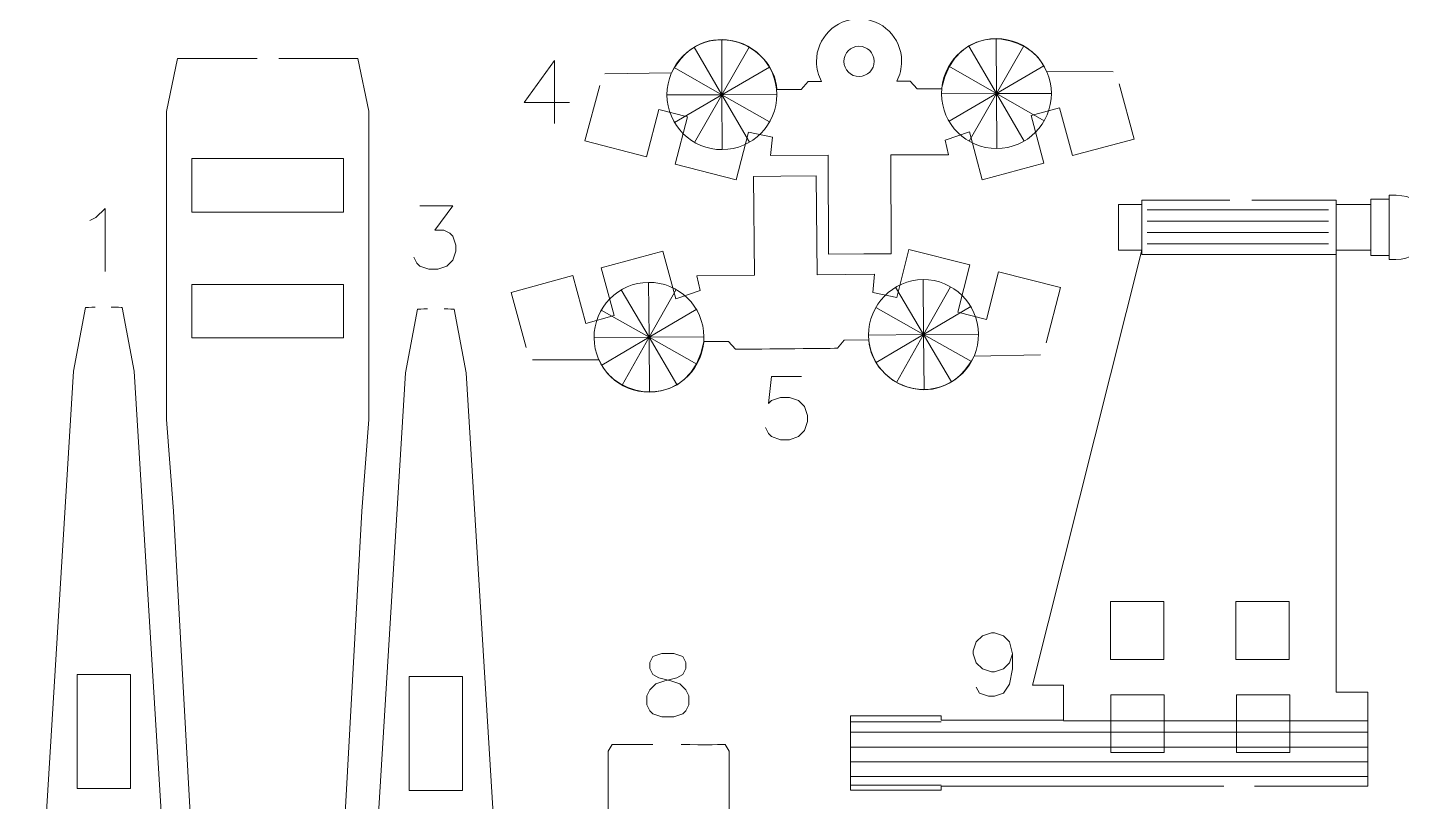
# Model space of a CAD drawing. Header units: millimetres. Extents: x -178 to 174, y -133 to 130.
# Drawn here: x -19.7 to 68.5, y 28.4 to 78.1 of the extents above; entities that cross this region are included whole.
import ezdxf

# ---------------------------------------------------------------- set-up
doc = ezdxf.new("R2010")
doc.units = ezdxf.units.MM
doc.header["$MEASUREMENT"] = 0
doc.layers.add('Layer 1', color=7, linetype='Continuous')

msp = doc.modelspace()

# ---------------------------------------------------------------- linework, layer by layer
at = {"layer": 'Layer 1', "lineweight": 9}
for points, knots in [([(50.0126, 75.2759), (50.0126, 75.2759), (45.73, 75.2986), (45.73, 75.2986), (45.73, 75.2986), (44.7244, 77.9397), (39.852, 78.6117), (38.9922, 74.1751), (38.9922, 74.1751), (38.9922, 74.1751), (37.4192, 74.1762), (37.4192, 74.1762), (37.4192, 74.1762), (37.4192, 74.1762), (36.9759, 74.6824), (36.9759, 74.6824), (36.9759, 74.6824), (36.9759, 74.6824), (36.1163, 74.6789), (36.1163, 74.6789), (36.1163, 74.6789), (36.3165, 75.0605), (36.4291, 75.4957), (36.4273, 75.957), (36.4273, 75.957), (36.4211, 77.4661), (35.1932, 78.6843), (33.6841, 78.6782), (33.6841, 78.6782), (32.175, 78.672), (30.9568, 77.4439), (30.9629, 75.9349), (30.9629, 75.9349), (30.9648, 75.4736), (31.0808, 75.0395), (31.2843, 74.6594), (31.2843, 74.6594), (31.2843, 74.6594), (30.4243, 74.6559), (30.4243, 74.6559), (30.4243, 74.6559), (30.4243, 74.6559), (29.9855, 74.1461), (29.9855, 74.1461), (29.9855, 74.1461), (29.9855, 74.1461), (28.4146, 74.1344), (28.4146, 74.1344), (28.4146, 74.1344), (28.2485, 77.1386), (23.6478, 79.0279), (21.6514, 75.2016), (21.6514, 75.2016), (21.6514, 75.2016), (17.3834, 75.1443), (17.3834, 75.1443)], [0, 0, 0, 0, 0.0666667, 0.0666667, 0.0666667, 0.0666667, 0.1333333, 0.1333333, 0.1333333, 0.1333333, 0.2, 0.2, 0.2, 0.2, 0.2666667, 0.2666667, 0.2666667, 0.2666667, 0.3333333, 0.3333333, 0.3333333, 0.3333333, 0.4, 0.4, 0.4, 0.4, 0.4666667, 0.4666667, 0.4666667, 0.4666667, 0.5333333, 0.5333333, 0.5333333, 0.5333333, 0.6, 0.6, 0.6, 0.6, 0.6666667, 0.6666667, 0.6666667, 0.6666667, 0.7333333, 0.7333333, 0.7333333, 0.7333333, 0.8, 0.8, 0.8, 0.8, 0.8666667, 0.8666667, 0.8666667, 0.8666667, 1, 1, 1, 1]), ([(33.6912, 76.9161), (34.2269, 76.9182), (34.663, 76.4857), (34.6652, 75.9499), (34.6652, 75.9499), (34.6674, 75.4141), (34.2348, 74.9781), (33.699, 74.9759), (33.699, 74.9759), (33.1632, 74.9737), (32.7272, 75.4063), (32.725, 75.942), (32.725, 75.942), (32.7228, 76.4778), (33.1554, 76.9139), (33.6912, 76.9161)], [0, 0, 0, 0, 0.2, 0.2, 0.2, 0.2, 0.4, 0.4, 0.4, 0.4, 0.6, 0.6, 0.6, 0.6, 1, 1, 1, 1]), ([(-4.6262, -10.8019), (-4.9735, -10.7913), (-5.4471, -10.6584), (-5.4471, -10.6584), (-5.4471, -10.6584), (-5.4471, -10.6584), (-7.7165, 0.1205), (-7.7165, 0.1205), (-7.7165, 0.1205), (-7.7165, 0.1205), (-10.311, 47.0752), (-10.311, 47.0752), (-10.311, 47.0752), (-10.311, 47.0752), (-10.7634, 52.9546), (-10.7634, 52.9546), (-10.7634, 52.9546), (-10.7634, 52.9546), (-10.7634, 72.7382), (-10.7634, 72.7382), (-10.7634, 72.7382), (-10.7634, 72.7382), (-10.0522, 76.1222), (-10.0522, 76.1222), (-10.0522, 76.1222), (-10.0522, 76.1222), (-6.4837, 76.1222), (-4.9533, 76.1222)], [0, 0, 0, 0, 0.125, 0.125, 0.125, 0.125, 0.25, 0.25, 0.25, 0.25, 0.375, 0.375, 0.375, 0.375, 0.5, 0.5, 0.5, 0.5, 0.625, 0.625, 0.625, 0.625, 0.75, 0.75, 0.75, 0.75, 1, 1, 1, 1]), ([(-3.551, 76.1222), (-2.0019, 76.1222), (1.5128, 76.1222), (1.5128, 76.1222), (1.5128, 76.1222), (1.5128, 76.1222), (2.224, 72.7487), (2.224, 72.7487), (2.224, 72.7487), (2.224, 72.7487), (2.224, 52.9651), (2.224, 52.9651), (2.224, 52.9651), (2.224, 52.9651), (1.7716, 47.0752), (1.7716, 47.0752), (1.7716, 47.0752), (1.7716, 47.0752), (-0.8229, 0.1205), (-0.8229, 0.1205), (-0.8229, 0.1205), (-0.8229, 0.1205), (-3.0923, -10.6584), (-3.0923, -10.6584), (-3.0923, -10.6584), (-3.0923, -10.6584), (-3.5224, -10.8179), (-3.8652, -10.8031)], [0, 0, 0, 0, 0.125, 0.125, 0.125, 0.125, 0.25, 0.25, 0.25, 0.25, 0.375, 0.375, 0.375, 0.375, 0.5, 0.5, 0.5, 0.5, 0.625, 0.625, 0.625, 0.625, 0.75, 0.75, 0.75, 0.75, 1, 1, 1, 1]), ([(17.0639, 74.4028), (17.0639, 74.4028), (16.0932, 70.84), (16.0932, 70.84), (16.0932, 70.84), (16.0932, 70.84), (20.0587, 69.8129), (20.0587, 69.8129), (20.0587, 69.8129), (20.0587, 69.8129), (20.8461, 72.8593), (20.8461, 72.8593), (20.8461, 72.8593), (20.8461, 72.8593), (22.6763, 72.3854), (22.6763, 72.3854), (22.6763, 72.3854), (22.6763, 72.3854), (21.8882, 69.3393), (21.8882, 69.3393), (21.8882, 69.3393), (21.8882, 69.3393), (25.8128, 68.3353), (25.8128, 68.3353), (25.8128, 68.3353), (25.8128, 68.3353), (26.6027, 71.4101), (26.6027, 71.4101), (26.6027, 71.4101), (26.6027, 71.4101), (28.133, 71.089), (28.133, 71.089), (28.133, 71.089), (28.133, 71.089), (28.0078, 69.9117), (28.0078, 69.9117), (28.0078, 69.9117), (28.0078, 69.9117), (31.7086, 69.9266), (31.7086, 69.9266), (31.7086, 69.9266), (31.7086, 69.9266), (31.7345, 63.5767), (31.7345, 63.5767), (31.7345, 63.5767), (31.7345, 63.5767), (33.9991, 63.5857), (33.9991, 63.5857), (33.9991, 63.5857), (33.9991, 63.5857), (35.7555, 63.5929), (35.7555, 63.5929), (35.7555, 63.5929), (35.7555, 63.5929), (35.73, 69.9429), (35.73, 69.9429), (35.73, 69.9429), (35.73, 69.9429), (39.4311, 69.9577), (39.4311, 69.9577), (39.4311, 69.9577), (39.4311, 69.9577), (39.2147, 70.8959), (39.2147, 70.8959), (39.2147, 70.8959), (39.2147, 70.8959), (40.785, 71.4154), (40.785, 71.4154), (40.785, 71.4154), (40.785, 71.4154), (41.6064, 68.3486), (41.6064, 68.3486), (41.6064, 68.3486), (41.6064, 68.3486), (45.5634, 69.4075), (45.5634, 69.4075), (45.5634, 69.4075), (45.5634, 69.4075), (44.7422, 72.4744), (44.7422, 72.4744), (44.7422, 72.4744), (44.7422, 72.4744), (46.5687, 72.9631), (46.5687, 72.9631), (46.5687, 72.9631), (46.5687, 72.9631), (47.389, 69.8959), (47.389, 69.8959), (47.389, 69.8959), (47.389, 69.8959), (51.346, 70.9549), (51.346, 70.9549), (51.346, 70.9549), (51.346, 70.9549), (50.3955, 74.4988), (50.3955, 74.4988)], [0, 0, 0, 0, 0.04, 0.04, 0.04, 0.04, 0.08, 0.08, 0.08, 0.08, 0.12, 0.12, 0.12, 0.12, 0.16, 0.16, 0.16, 0.16, 0.2, 0.2, 0.2, 0.2, 0.24, 0.24, 0.24, 0.24, 0.28, 0.28, 0.28, 0.28, 0.32, 0.32, 0.32, 0.32, 0.36, 0.36, 0.36, 0.36, 0.4, 0.4, 0.4, 0.4, 0.44, 0.44, 0.44, 0.44, 0.48, 0.48, 0.48, 0.48, 0.52, 0.52, 0.52, 0.52, 0.56, 0.56, 0.56, 0.56, 0.6, 0.6, 0.6, 0.6, 0.64, 0.64, 0.64, 0.64, 0.68, 0.68, 0.68, 0.68, 0.72, 0.72, 0.72, 0.72, 0.76, 0.76, 0.76, 0.76, 0.8, 0.8, 0.8, 0.8, 0.84, 0.84, 0.84, 0.84, 0.88, 0.88, 0.88, 0.88, 0.92, 0.92, 0.92, 0.92, 1, 1, 1, 1]), ([(0.5889, 69.7066), (0.5889, 69.7066), (0.5889, 66.2776), (0.5889, 66.2776), (0.5889, 66.2776), (0.5889, 66.2776), (-9.1283, 66.2776), (-9.1283, 66.2776), (-9.1283, 66.2776), (-9.1283, 66.2776), (-9.1283, 69.7066), (-9.1283, 69.7066), (-9.1283, 69.7066), (-9.1283, 69.7066), (0.5889, 69.7066), (0.5889, 69.7066)], [0, 0, 0, 0, 0.2, 0.2, 0.2, 0.2, 0.4, 0.4, 0.4, 0.4, 0.6, 0.6, 0.6, 0.6, 1, 1, 1, 1]), ([(45.7162, 57.879), (45.7162, 57.879), (46.6164, 61.4329), (46.6164, 61.4329), (46.6164, 61.4329), (46.6164, 61.4329), (42.6451, 62.437), (42.6451, 62.437), (42.6451, 62.437), (42.6451, 62.437), (41.8753, 59.386), (41.8753, 59.386), (41.8753, 59.386), (41.8753, 59.386), (40.0424, 59.8495), (40.0424, 59.8495), (40.0424, 59.8495), (40.0424, 59.8495), (40.8128, 62.9001), (40.8128, 62.9001), (40.8128, 62.9001), (40.8128, 62.9001), (36.8826, 63.8813), (36.8826, 63.8813), (36.8826, 63.8813), (36.8826, 63.8813), (36.1105, 60.802), (36.1105, 60.802), (36.1105, 60.802), (36.1105, 60.802), (34.5782, 61.1143), (34.5782, 61.1143), (34.5782, 61.1143), (34.5782, 61.1143), (34.6967, 62.2922), (34.6967, 62.2922), (34.6967, 62.2922), (34.6967, 62.2922), (30.996, 62.256), (30.996, 62.256), (30.996, 62.256), (30.996, 62.256), (30.9332, 68.6056), (30.9332, 68.6056), (30.9332, 68.6056), (30.9332, 68.6056), (28.6689, 68.5835), (28.6689, 68.5835), (28.6689, 68.5835), (28.6689, 68.5835), (26.9125, 68.5661), (26.9125, 68.5661), (26.9125, 68.5661), (26.9125, 68.5661), (26.9748, 62.2164), (26.9748, 62.2164), (26.9748, 62.2164), (26.9748, 62.2164), (23.2738, 62.1801), (23.2738, 62.1801), (23.2738, 62.1801), (23.2738, 62.1801), (23.4956, 61.2432), (23.4956, 61.2432), (23.4956, 61.2432), (23.4956, 61.2432), (21.9284, 60.7146), (21.9284, 60.7146), (21.9284, 60.7146), (21.9284, 60.7146), (21.0893, 63.7767), (21.0893, 63.7767), (21.0893, 63.7767), (21.0893, 63.7767), (17.1384, 62.6949), (17.1384, 62.6949), (17.1384, 62.6949), (17.1384, 62.6949), (17.9774, 59.6328), (17.9774, 59.6328), (17.9774, 59.6328), (17.9774, 59.6328), (16.1538, 59.1335), (16.1538, 59.1335), (16.1538, 59.1335), (16.1538, 59.1335), (15.3158, 62.1959), (15.3158, 62.1959), (15.3158, 62.1959), (15.3158, 62.1959), (11.3648, 61.1141), (11.3648, 61.1141), (11.3648, 61.1141), (11.3648, 61.1141), (12.3332, 57.5749), (12.3332, 57.5749)], [0, 0, 0, 0, 0.04, 0.04, 0.04, 0.04, 0.08, 0.08, 0.08, 0.08, 0.12, 0.12, 0.12, 0.12, 0.16, 0.16, 0.16, 0.16, 0.2, 0.2, 0.2, 0.2, 0.24, 0.24, 0.24, 0.24, 0.28, 0.28, 0.28, 0.28, 0.32, 0.32, 0.32, 0.32, 0.36, 0.36, 0.36, 0.36, 0.4, 0.4, 0.4, 0.4, 0.44, 0.44, 0.44, 0.44, 0.48, 0.48, 0.48, 0.48, 0.52, 0.52, 0.52, 0.52, 0.56, 0.56, 0.56, 0.56, 0.6, 0.6, 0.6, 0.6, 0.64, 0.64, 0.64, 0.64, 0.68, 0.68, 0.68, 0.68, 0.72, 0.72, 0.72, 0.72, 0.76, 0.76, 0.76, 0.76, 0.8, 0.8, 0.8, 0.8, 0.84, 0.84, 0.84, 0.84, 0.88, 0.88, 0.88, 0.88, 0.92, 0.92, 0.92, 0.92, 1, 1, 1, 1]), ([(57.1174, 29.4394), (52.2885, 29.4394), (46.8122, 29.4394), (46.8122, 29.4394), (46.8122, 29.4394), (46.8122, 29.4394), (38.9674, 29.4394), (38.9674, 29.4394), (38.9674, 29.4394), (38.9674, 29.4394), (38.9674, 29.172), (38.9674, 29.172), (38.9674, 29.172), (38.9674, 29.172), (33.1465, 29.172), (33.1465, 29.172), (33.1465, 29.172), (33.1465, 29.172), (33.1465, 33.9373), (33.1465, 33.9373), (33.1465, 33.9373), (33.1465, 33.9373), (38.9674, 33.9373), (38.9674, 33.9373), (38.9674, 33.9373), (38.9674, 33.9373), (38.9674, 33.6699), (38.9674, 33.6699), (38.9674, 33.6699), (38.9674, 33.6699), (46.8122, 33.6699), (46.8122, 33.6699), (46.8122, 33.6699), (46.8122, 33.6699), (46.8122, 35.9185), (46.8122, 35.9185), (46.8122, 35.9185), (46.8122, 35.9185), (44.8278, 35.9185), (44.8278, 35.9185), (44.8278, 35.9185), (44.8278, 35.9185), (51.8398, 63.8245), (51.8398, 63.8245), (51.8398, 63.8245), (51.8398, 63.8245), (50.3451, 63.8245), (50.3451, 63.8245), (50.3451, 63.8245), (50.3451, 63.8245), (50.3451, 66.768), (50.3451, 66.768), (50.3451, 66.768), (50.3451, 66.768), (51.8398, 66.768), (51.8398, 66.768), (51.8398, 66.768), (51.8398, 66.768), (51.8398, 67.0491), (51.8398, 67.0491), (51.8398, 67.0491), (51.8398, 67.0491), (52.2362, 67.0491), (52.2362, 67.0491), (52.2362, 67.0491), (52.2362, 67.0491), (54.7596, 67.0491), (57.5011, 67.0491)], [0, 0, 0, 0, 0.0555556, 0.0555556, 0.0555556, 0.0555556, 0.1111111, 0.1111111, 0.1111111, 0.1111111, 0.1666667, 0.1666667, 0.1666667, 0.1666667, 0.2222222, 0.2222222, 0.2222222, 0.2222222, 0.2777778, 0.2777778, 0.2777778, 0.2777778, 0.3333333, 0.3333333, 0.3333333, 0.3333333, 0.3888889, 0.3888889, 0.3888889, 0.3888889, 0.4444444, 0.4444444, 0.4444444, 0.4444444, 0.5, 0.5, 0.5, 0.5, 0.5555556, 0.5555556, 0.5555556, 0.5555556, 0.6111111, 0.6111111, 0.6111111, 0.6111111, 0.6666667, 0.6666667, 0.6666667, 0.6666667, 0.7222222, 0.7222222, 0.7222222, 0.7222222, 0.7777778, 0.7777778, 0.7777778, 0.7777778, 0.8333333, 0.8333333, 0.8333333, 0.8333333, 0.8888889, 0.8888889, 0.8888889, 0.8888889, 1, 1, 1, 1]), ([(58.9166, 67.0491), (61.7149, 67.0491), (64.3303, 67.0491), (64.3303, 67.0491), (64.3303, 67.0491), (64.3303, 67.0491), (64.3303, 66.768), (64.3303, 66.768), (64.3303, 66.768), (64.3303, 66.768), (66.5409, 66.768), (66.5409, 66.768), (66.5409, 66.768), (66.5409, 66.768), (66.5409, 67.1071), (66.5409, 67.1071), (66.5409, 67.1071), (66.5409, 67.1071), (67.7233, 67.1071), (67.7233, 67.1071), (67.7233, 67.1071), (67.7233, 67.1071), (67.7233, 67.3634), (67.7233, 67.3634), (67.7233, 67.3634), (69.0354, 67.3634), (69.4524, 67.2375), (69.5631, 66.189), (69.5631, 66.189), (69.5631, 66.189), (82.0282, 66.189), (82.0282, 66.189), (82.0282, 66.189), (82.0282, 66.189), (82.0282, 64.3369), (82.0282, 64.3369), (82.0282, 64.3369), (82.0282, 64.3369), (69.5466, 64.3369), (69.5466, 64.3369), (69.5466, 64.3369), (69.4053, 63.3494), (68.9377, 63.2291), (67.7233, 63.2291), (67.7233, 63.2291), (67.7233, 63.2291), (67.7233, 63.4854), (67.7233, 63.4854), (67.7233, 63.4854), (67.7233, 63.4854), (66.5409, 63.4854), (66.5409, 63.4854), (66.5409, 63.4854), (66.5409, 63.4854), (66.5409, 63.8245), (66.5409, 63.8245), (66.5409, 63.8245), (66.5409, 63.8245), (64.3303, 63.8245), (64.3303, 63.8245), (64.3303, 63.8245), (64.3303, 63.8245), (64.3303, 63.5434), (64.3303, 63.5434), (64.3303, 63.5434), (64.3303, 63.5434), (64.3303, 35.4561), (64.3303, 35.4561), (64.3303, 35.4561), (64.3303, 35.4561), (66.3524, 35.4561), (66.3524, 35.4561), (66.3524, 35.4561), (66.3524, 35.4561), (66.3524, 29.4394), (66.3524, 29.4394), (66.3524, 29.4394), (66.3524, 29.4394), (64.3303, 29.4394), (64.3303, 29.4394), (64.3303, 29.4394), (64.3303, 29.4394), (62.0189, 29.4394), (59.0753, 29.4394)], [0, 0, 0, 0, 0.0454545, 0.0454545, 0.0454545, 0.0454545, 0.0909091, 0.0909091, 0.0909091, 0.0909091, 0.1363636, 0.1363636, 0.1363636, 0.1363636, 0.1818182, 0.1818182, 0.1818182, 0.1818182, 0.2272727, 0.2272727, 0.2272727, 0.2272727, 0.2727273, 0.2727273, 0.2727273, 0.2727273, 0.3181818, 0.3181818, 0.3181818, 0.3181818, 0.3636364, 0.3636364, 0.3636364, 0.3636364, 0.4090909, 0.4090909, 0.4090909, 0.4090909, 0.4545455, 0.4545455, 0.4545455, 0.4545455, 0.5, 0.5, 0.5, 0.5, 0.5454545, 0.5454545, 0.5454545, 0.5454545, 0.5909091, 0.5909091, 0.5909091, 0.5909091, 0.6363636, 0.6363636, 0.6363636, 0.6363636, 0.6818182, 0.6818182, 0.6818182, 0.6818182, 0.7272727, 0.7272727, 0.7272727, 0.7272727, 0.7727273, 0.7727273, 0.7727273, 0.7727273, 0.8181818, 0.8181818, 0.8181818, 0.8181818, 0.8636364, 0.8636364, 0.8636364, 0.8636364, 0.9090909, 0.9090909, 0.9090909, 0.9090909, 1, 1, 1, 1]), ([(0.5889, 61.637), (0.5889, 61.637), (0.5889, 58.208), (0.5889, 58.208), (0.5889, 58.208), (0.5889, 58.208), (-9.1283, 58.208), (-9.1283, 58.208), (-9.1283, 58.208), (-9.1283, 58.208), (-9.1283, 61.637), (-9.1283, 61.637), (-9.1283, 61.637), (-9.1283, 61.637), (0.5889, 61.637), (0.5889, 61.637)], [0, 0, 0, 0, 0.2, 0.2, 0.2, 0.2, 0.4, 0.4, 0.4, 0.4, 0.6, 0.6, 0.6, 0.6, 1, 1, 1, 1]), ([(-15.2657, -19.4574), (-16.3994, -19.4574), (-19.1452, -19.4574), (-19.1452, -19.4574), (-19.1452, -19.4574), (-19.1452, -19.4574), (-19.6696, -16.0839), (-19.6696, -16.0839), (-19.6696, -16.0839), (-19.6696, -16.0839), (-19.6696, -16.0899), (-19.6696, -16.0899), (-19.6696, -16.0899), (-19.6696, -16.0899), (-19.6696, 3.6937), (-19.6696, 3.6937), (-19.6696, 3.6937), (-19.6696, 3.6937), (-19.6829, 3.7102), (-19.6829, 3.7102), (-19.6829, 3.7102), (-19.6829, 3.7102), (-19.6879, 7.8709), (-19.6879, 7.8709), (-19.6879, 7.8709), (-19.6879, 7.8709), (-16.7364, 56.0617), (-16.7364, 56.0617), (-16.7364, 56.0617), (-16.7364, 56.0617), (-15.9623, 60.1558), (-15.9623, 60.1558), (-15.9623, 60.1558), (-15.9623, 60.1558), (-15.6445, 60.1655), (-15.3393, 60.1748)], [0, 0, 0, 0, 0.1, 0.1, 0.1, 0.1, 0.2, 0.2, 0.2, 0.2, 0.3, 0.3, 0.3, 0.3, 0.4, 0.4, 0.4, 0.4, 0.5, 0.5, 0.5, 0.5, 0.6, 0.6, 0.6, 0.6, 0.7, 0.7, 0.7, 0.7, 0.8, 0.8, 0.8, 0.8, 1, 1, 1, 1]), ([(-14.3063, 60.1772), (-13.9803, 60.1673), (-13.6075, 60.1558), (-13.6075, 60.1558), (-13.6075, 60.1558), (-13.6075, 60.1558), (-12.8334, 56.0617), (-12.8334, 56.0617), (-12.8334, 56.0617), (-12.8334, 56.0617), (-9.8819, 7.8709), (-9.8819, 7.8709), (-9.8819, 7.8709), (-9.8819, 7.8709), (-9.8869, 3.7102), (-9.8869, 3.7102), (-9.8869, 3.7102), (-9.8869, 3.7102), (-9.7732, 3.6997), (-9.7732, 3.6997), (-9.7732, 3.6997), (-9.7732, 3.6997), (-9.7732, -16.0839), (-9.7732, -16.0839), (-9.7732, -16.0839), (-9.7732, -16.0839), (-9.7732, -16.0839), (-9.7732, -16.0839), (-9.7732, -16.0839), (-9.7732, -16.0839), (-10.4246, -19.4574), (-10.4246, -19.4574), (-10.4246, -19.4574), (-10.4246, -19.4574), (-12.9557, -19.4574), (-14.161, -19.4574)], [0, 0, 0, 0, 0.1, 0.1, 0.1, 0.1, 0.2, 0.2, 0.2, 0.2, 0.3, 0.3, 0.3, 0.3, 0.4, 0.4, 0.4, 0.4, 0.5, 0.5, 0.5, 0.5, 0.6, 0.6, 0.6, 0.6, 0.7, 0.7, 0.7, 0.7, 0.8, 0.8, 0.8, 0.8, 1, 1, 1, 1]), ([(5.9341, -19.5844), (4.743, -19.5844), (2.164, -19.5844), (2.164, -19.5844), (2.164, -19.5844), (2.164, -19.5844), (1.2586, -16.2109), (1.2586, -16.2109), (1.2586, -16.2109), (1.2586, -16.2109), (1.1936, -16.2169), (1.1936, -16.2169), (1.1936, -16.2169), (1.1936, -16.2169), (1.1936, 3.5667), (1.1936, 3.5667), (1.1936, 3.5667), (1.1936, 3.5667), (1.6263, 3.5832), (1.6263, 3.5832), (1.6263, 3.5832), (1.6263, 3.5832), (1.6213, 7.7439), (1.6213, 7.7439), (1.6213, 7.7439), (1.6213, 7.7439), (4.5728, 55.9527), (4.5728, 55.9527), (4.5728, 55.9527), (4.5728, 55.9527), (5.3469, 60.0468), (5.3469, 60.0468), (5.3469, 60.0468), (5.3469, 60.0468), (5.6857, 60.0572), (5.9997, 60.0668)], [0, 0, 0, 0, 0.1, 0.1, 0.1, 0.1, 0.2, 0.2, 0.2, 0.2, 0.3, 0.3, 0.3, 0.3, 0.4, 0.4, 0.4, 0.4, 0.5, 0.5, 0.5, 0.5, 0.6, 0.6, 0.6, 0.6, 0.7, 0.7, 0.7, 0.7, 0.8, 0.8, 0.8, 0.8, 1, 1, 1, 1]), ([(7.0588, 60.0665), (7.3701, 60.057), (7.7017, 60.0468), (7.7017, 60.0468), (7.7017, 60.0468), (7.7017, 60.0468), (8.4758, 55.9527), (8.4758, 55.9527), (8.4758, 55.9527), (8.4758, 55.9527), (11.4273, 7.7439), (11.4273, 7.7439), (11.4273, 7.7439), (11.4273, 7.7439), (11.4223, 3.5832), (11.4223, 3.5832), (11.4223, 3.5832), (11.4223, 3.5832), (11.855, 3.5667), (11.855, 3.5667), (11.855, 3.5667), (11.855, 3.5667), (11.855, -16.2169), (11.855, -16.2169), (11.855, -16.2169), (11.855, -16.2169), (11.79, -16.2109), (11.79, -16.2109), (11.79, -16.2109), (11.79, -16.2109), (10.8846, -19.5844), (10.8846, -19.5844), (10.8846, -19.5844), (10.8846, -19.5844), (8.4821, -19.5844), (7.2438, -19.5844)], [0, 0, 0, 0, 0.1, 0.1, 0.1, 0.1, 0.2, 0.2, 0.2, 0.2, 0.3, 0.3, 0.3, 0.3, 0.4, 0.4, 0.4, 0.4, 0.5, 0.5, 0.5, 0.5, 0.6, 0.6, 0.6, 0.6, 0.7, 0.7, 0.7, 0.7, 0.8, 0.8, 0.8, 0.8, 1, 1, 1, 1]), ([(12.7232, 56.8008), (12.7232, 56.8008), (17.0059, 56.8027), (17.0059, 56.8027), (17.0059, 56.8027), (18.0268, 54.1677), (22.903, 53.5239), (23.737, 57.9654), (23.737, 57.9654), (23.737, 57.9654), (25.3101, 57.9733), (25.3101, 57.9733), (25.3101, 57.9733), (25.3101, 57.9733), (25.7562, 57.4698), (25.7562, 57.4698), (25.7562, 57.4698), (26.4886, 57.477), (31.5739, 57.527), (32.3075, 57.5342), (32.3075, 57.5342), (32.3075, 57.5342), (32.7435, 58.0465), (32.7435, 58.0465), (32.7435, 58.0465), (32.7435, 58.0465), (34.3143, 58.0672), (34.3143, 58.0672), (34.3143, 58.0672), (34.4977, 55.0641), (39.1094, 53.2014), (41.0835, 57.0392), (41.0835, 57.0392), (41.0835, 57.0392), (45.3511, 57.1212), (45.3511, 57.1212)], [0, 0, 0, 0, 0.1, 0.1, 0.1, 0.1, 0.2, 0.2, 0.2, 0.2, 0.3, 0.3, 0.3, 0.3, 0.4, 0.4, 0.4, 0.4, 0.5, 0.5, 0.5, 0.5, 0.6, 0.6, 0.6, 0.6, 0.7, 0.7, 0.7, 0.7, 0.8, 0.8, 0.8, 0.8, 1, 1, 1, 1]), ([(49.8319, 37.5724), (49.8319, 37.5724), (53.2544, 37.5724), (53.2544, 37.5724), (53.2544, 37.5724), (53.2544, 37.5724), (53.2544, 41.2808), (53.2544, 41.2808), (53.2544, 41.2808), (53.2544, 41.2808), (49.8319, 41.2808), (49.8319, 41.2808), (49.8319, 41.2808), (49.8319, 41.2808), (49.8319, 37.5724), (49.8319, 37.5724)], [0, 0, 0, 0, 0.2, 0.2, 0.2, 0.2, 0.4, 0.4, 0.4, 0.4, 0.6, 0.6, 0.6, 0.6, 1, 1, 1, 1]), ([(57.8914, 37.5724), (57.8914, 37.5724), (61.3139, 37.5724), (61.3139, 37.5724), (61.3139, 37.5724), (61.3139, 37.5724), (61.3139, 41.2808), (61.3139, 41.2808), (61.3139, 41.2808), (61.3139, 41.2808), (57.8914, 41.2808), (57.8914, 41.2808), (57.8914, 41.2808), (57.8914, 41.2808), (57.8914, 37.5724), (57.8914, 37.5724)], [0, 0, 0, 0, 0.2, 0.2, 0.2, 0.2, 0.4, 0.4, 0.4, 0.4, 0.6, 0.6, 0.6, 0.6, 1, 1, 1, 1]), ([(-16.4994, 29.2793), (-16.4994, 29.2793), (-16.4994, 36.5945), (-16.4994, 36.5945), (-16.4994, 36.5945), (-16.4994, 36.5945), (-13.0704, 36.5945), (-13.0704, 36.5945), (-13.0704, 36.5945), (-13.0704, 36.5945), (-13.0704, 29.2793), (-13.0704, 29.2793), (-13.0704, 29.2793), (-13.0704, 29.2793), (-16.4994, 29.2793), (-16.4994, 29.2793)], [0, 0, 0, 0, 0.2, 0.2, 0.2, 0.2, 0.4, 0.4, 0.4, 0.4, 0.6, 0.6, 0.6, 0.6, 1, 1, 1, 1]), ([(4.8098, 29.1523), (4.8098, 29.1523), (4.8098, 36.4675), (4.8098, 36.4675), (4.8098, 36.4675), (4.8098, 36.4675), (8.2388, 36.4675), (8.2388, 36.4675), (8.2388, 36.4675), (8.2388, 36.4675), (8.2388, 29.1523), (8.2388, 29.1523), (8.2388, 29.1523), (8.2388, 29.1523), (4.8098, 29.1523), (4.8098, 29.1523)], [0, 0, 0, 0, 0.2, 0.2, 0.2, 0.2, 0.4, 0.4, 0.4, 0.4, 0.6, 0.6, 0.6, 0.6, 1, 1, 1, 1]), ([(49.8639, 31.5859), (49.8639, 31.5859), (53.2863, 31.5859), (53.2863, 31.5859), (53.2863, 31.5859), (53.2863, 31.5859), (53.2863, 35.2943), (53.2863, 35.2943), (53.2863, 35.2943), (53.2863, 35.2943), (49.8639, 35.2943), (49.8639, 35.2943), (49.8639, 35.2943), (49.8639, 35.2943), (49.8639, 31.5859), (49.8639, 31.5859)], [0, 0, 0, 0, 0.2, 0.2, 0.2, 0.2, 0.4, 0.4, 0.4, 0.4, 0.6, 0.6, 0.6, 0.6, 1, 1, 1, 1]), ([(57.9234, 31.5859), (57.9234, 31.5859), (61.3458, 31.5859), (61.3458, 31.5859), (61.3458, 31.5859), (61.3458, 31.5859), (61.3458, 35.2943), (61.3458, 35.2943), (61.3458, 35.2943), (61.3458, 35.2943), (57.9234, 35.2943), (57.9234, 35.2943), (57.9234, 35.2943), (57.9234, 35.2943), (57.9234, 31.5859), (57.9234, 31.5859)], [0, 0, 0, 0, 0.2, 0.2, 0.2, 0.2, 0.4, 0.4, 0.4, 0.4, 0.6, 0.6, 0.6, 0.6, 1, 1, 1, 1]), ([(20.3802, 22.59), (18.9931, 22.59), (17.8404, 22.59), (17.8404, 22.59), (17.8404, 22.59), (17.8404, 22.59), (17.5864, 23.0199), (17.5864, 23.0199), (17.5864, 23.0199), (17.5864, 23.0199), (17.5864, 31.6851), (17.5864, 31.6851), (17.5864, 31.6851), (17.5864, 31.6851), (17.8404, 32.115), (17.8404, 32.115), (17.8404, 32.115), (17.8404, 32.115), (19.0299, 32.115), (20.4463, 32.115)], [0, 0, 0, 0, 0.1666667, 0.1666667, 0.1666667, 0.1666667, 0.3333333, 0.3333333, 0.3333333, 0.3333333, 0.5, 0.5, 0.5, 0.5, 0.6666667, 0.6666667, 0.6666667, 0.6666667, 1, 1, 1, 1]), ([(22.2719, 32.115), (23.785, 32.0649), (25.1048, 32.115), (25.1048, 32.115), (25.1048, 32.115), (25.1048, 32.115), (25.3588, 31.6851), (25.3588, 31.6851), (25.3588, 31.6851), (25.3588, 31.6851), (25.3588, 23.0199), (25.3588, 23.0199), (25.3588, 23.0199), (25.3588, 23.0199), (25.1048, 22.59), (25.1048, 22.59), (25.1048, 22.59), (25.1048, 22.59), (23.6871, 22.5967), (22.305, 22.5967)], [0, 0, 0, 0, 0.1666667, 0.1666667, 0.1666667, 0.1666667, 0.3333333, 0.3333333, 0.3333333, 0.3333333, 0.5, 0.5, 0.5, 0.5, 0.6666667, 0.6666667, 0.6666667, 0.6666667, 1, 1, 1, 1])]:
    msp.add_open_spline(points, degree=3, knots=knots, dxfattribs=at)
at = {"layer": 'Layer 1', "color": 5, "lineweight": 9}
for points, knots in [([(24.9051, 70.283), (26.852, 70.2909), (28.424, 71.8756), (28.4161, 73.8225), (28.4161, 73.8225), (28.4083, 75.7693), (26.8236, 77.3413), (24.8767, 77.3334), (24.8767, 77.3334), (22.9297, 77.3256), (21.3579, 75.7409), (21.3657, 73.794), (21.3657, 73.794), (21.3736, 71.8471), (22.9583, 70.2752), (24.9051, 70.283)], [0, 0, 0, 0, 0.2, 0.2, 0.2, 0.2, 0.4, 0.4, 0.4, 0.4, 0.6, 0.6, 0.6, 0.6, 1, 1, 1, 1]), ([(42.5306, 70.3541), (40.5836, 70.3463), (38.9989, 71.9182), (38.9911, 73.8651), (38.9911, 73.8651), (38.9832, 75.812), (40.5551, 77.3967), (42.502, 77.4045), (42.502, 77.4045), (44.449, 77.4124), (46.0337, 75.8405), (46.0416, 73.8936), (46.0416, 73.8936), (46.0494, 71.9467), (44.4775, 70.362), (42.5306, 70.3541)], [0, 0, 0, 0, 0.2, 0.2, 0.2, 0.2, 0.4, 0.4, 0.4, 0.4, 0.6, 0.6, 0.6, 0.6, 1, 1, 1, 1]), ([(14.1344, 75.9997), (14.1344, 75.9997), (12.2061, 73.3001), (12.2061, 73.3001), (12.2061, 73.3001), (12.2061, 73.3001), (15.0985, 73.3001), (15.0985, 73.3001)], [0, 0, 0, 0, 0.3333333, 0.3333333, 0.3333333, 0.3333333, 1, 1, 1, 1]), ([(-15.6752, 65.7433), (-15.6752, 65.7433), (-15.2895, 65.9361), (-15.2895, 65.9361), (-15.2895, 65.9361), (-15.2895, 65.9361), (-14.7111, 66.5146), (-14.7111, 66.5146), (-14.7111, 66.5146), (-14.7111, 66.5146), (-14.7111, 62.4652), (-14.7111, 62.4652)], [0, 0, 0, 0, 0.25, 0.25, 0.25, 0.25, 0.5, 0.5, 0.5, 0.5, 1, 1, 1, 1]), ([(5.4894, 66.6675), (5.4894, 66.6675), (7.6104, 66.6675), (7.6104, 66.6675), (7.6104, 66.6675), (7.6104, 66.6675), (6.4535, 65.1249), (6.4535, 65.1249), (6.4535, 65.1249), (6.4535, 65.1249), (7.032, 65.1249), (7.032, 65.1249), (7.032, 65.1249), (7.032, 65.1249), (7.4176, 64.932), (7.4176, 64.932), (7.4176, 64.932), (7.4176, 64.932), (7.6104, 64.7392), (7.6104, 64.7392), (7.6104, 64.7392), (7.6104, 64.7392), (7.8033, 64.1607), (7.8033, 64.1607), (7.8033, 64.1607), (7.8033, 64.1607), (7.8033, 63.7751), (7.8033, 63.7751), (7.8033, 63.7751), (7.8033, 63.7751), (7.6104, 63.1966), (7.6104, 63.1966), (7.6104, 63.1966), (7.6104, 63.1966), (7.2248, 62.8109), (7.2248, 62.8109), (7.2248, 62.8109), (7.2248, 62.8109), (6.6463, 62.6181), (6.6463, 62.6181), (6.6463, 62.6181), (6.6463, 62.6181), (6.0678, 62.6181), (6.0678, 62.6181), (6.0678, 62.6181), (6.0678, 62.6181), (5.4894, 62.8109), (5.4894, 62.8109), (5.4894, 62.8109), (5.4894, 62.8109), (5.2965, 63.0038), (5.2965, 63.0038), (5.2965, 63.0038), (5.2965, 63.0038), (5.1037, 63.3894), (5.1037, 63.3894)], [0, 0, 0, 0, 0.0666667, 0.0666667, 0.0666667, 0.0666667, 0.1333333, 0.1333333, 0.1333333, 0.1333333, 0.2, 0.2, 0.2, 0.2, 0.2666667, 0.2666667, 0.2666667, 0.2666667, 0.3333333, 0.3333333, 0.3333333, 0.3333333, 0.4, 0.4, 0.4, 0.4, 0.4666667, 0.4666667, 0.4666667, 0.4666667, 0.5333333, 0.5333333, 0.5333333, 0.5333333, 0.6, 0.6, 0.6, 0.6, 0.6666667, 0.6666667, 0.6666667, 0.6666667, 0.7333333, 0.7333333, 0.7333333, 0.7333333, 0.8, 0.8, 0.8, 0.8, 0.8666667, 0.8666667, 0.8666667, 0.8666667, 1, 1, 1, 1]), ([(64.3303, 63.5434), (64.3303, 63.5434), (51.8398, 63.5434), (51.8398, 63.5434), (51.8398, 63.5434), (51.8398, 63.5434), (51.8398, 66.768), (51.8398, 66.768)], [0, 0, 0, 0, 0.3333333, 0.3333333, 0.3333333, 0.3333333, 1, 1, 1, 1]), ([(20.1767, 61.7658), (22.1235, 61.7849), (23.7173, 60.2222), (23.7364, 58.2753), (23.7364, 58.2753), (23.7556, 56.3285), (22.1929, 54.7348), (20.246, 54.7157), (20.246, 54.7157), (18.299, 54.6965), (16.7053, 56.2593), (16.6862, 58.2061), (16.6862, 58.2061), (16.6671, 60.153), (18.2299, 61.7467), (20.1767, 61.7658)], [0, 0, 0, 0, 0.2, 0.2, 0.2, 0.2, 0.4, 0.4, 0.4, 0.4, 0.6, 0.6, 0.6, 0.6, 1, 1, 1, 1]), ([(37.8014, 61.9389), (35.8546, 61.9198), (34.2919, 60.3261), (34.311, 58.3792), (34.311, 58.3792), (34.3301, 56.4324), (35.9238, 54.8696), (37.8707, 54.8887), (37.8707, 54.8887), (39.8175, 54.9079), (41.3802, 56.5016), (41.3611, 58.4484), (41.3611, 58.4484), (41.342, 60.3953), (39.7483, 61.958), (37.8014, 61.9389)], [0, 0, 0, 0, 0.2, 0.2, 0.2, 0.2, 0.4, 0.4, 0.4, 0.4, 0.6, 0.6, 0.6, 0.6, 1, 1, 1, 1]), ([(30.0094, 55.7196), (30.0094, 55.7196), (28.0812, 55.7196), (28.0812, 55.7196), (28.0812, 55.7196), (28.0812, 55.7196), (27.8883, 53.9841), (27.8883, 53.9841), (27.8883, 53.9841), (27.8883, 53.9841), (28.0812, 54.177), (28.0812, 54.177), (28.0812, 54.177), (28.0812, 54.177), (28.6596, 54.3698), (28.6596, 54.3698), (28.6596, 54.3698), (28.6596, 54.3698), (29.2381, 54.3698), (29.2381, 54.3698), (29.2381, 54.3698), (29.2381, 54.3698), (29.8166, 54.177), (29.8166, 54.177), (29.8166, 54.177), (29.8166, 54.177), (30.2023, 53.7913), (30.2023, 53.7913), (30.2023, 53.7913), (30.2023, 53.7913), (30.3951, 53.2128), (30.3951, 53.2128), (30.3951, 53.2128), (30.3951, 53.2128), (30.3951, 52.8272), (30.3951, 52.8272), (30.3951, 52.8272), (30.3951, 52.8272), (30.2023, 52.2487), (30.2023, 52.2487), (30.2023, 52.2487), (30.2023, 52.2487), (29.8166, 51.863), (29.8166, 51.863), (29.8166, 51.863), (29.8166, 51.863), (29.2381, 51.6702), (29.2381, 51.6702), (29.2381, 51.6702), (29.2381, 51.6702), (28.6596, 51.6702), (28.6596, 51.6702), (28.6596, 51.6702), (28.6596, 51.6702), (28.0812, 51.863), (28.0812, 51.863), (28.0812, 51.863), (28.0812, 51.863), (27.8883, 52.0559), (27.8883, 52.0559), (27.8883, 52.0559), (27.8883, 52.0559), (27.6955, 52.4415), (27.6955, 52.4415)], [0, 0, 0, 0, 0.0588235, 0.0588235, 0.0588235, 0.0588235, 0.1176471, 0.1176471, 0.1176471, 0.1176471, 0.1764706, 0.1764706, 0.1764706, 0.1764706, 0.2352941, 0.2352941, 0.2352941, 0.2352941, 0.2941176, 0.2941176, 0.2941176, 0.2941176, 0.3529412, 0.3529412, 0.3529412, 0.3529412, 0.4117647, 0.4117647, 0.4117647, 0.4117647, 0.4705882, 0.4705882, 0.4705882, 0.4705882, 0.5294118, 0.5294118, 0.5294118, 0.5294118, 0.5882353, 0.5882353, 0.5882353, 0.5882353, 0.6470588, 0.6470588, 0.6470588, 0.6470588, 0.7058824, 0.7058824, 0.7058824, 0.7058824, 0.7647059, 0.7647059, 0.7647059, 0.7647059, 0.8235294, 0.8235294, 0.8235294, 0.8235294, 0.8823529, 0.8823529, 0.8823529, 0.8823529, 1, 1, 1, 1]), ([(43.5373, 37.9186), (43.5373, 37.9186), (43.3444, 37.3401), (43.3444, 37.3401), (43.3444, 37.3401), (43.3444, 37.3401), (42.9588, 36.9545), (42.9588, 36.9545), (42.9588, 36.9545), (42.9588, 36.9545), (42.3803, 36.7616), (42.3803, 36.7616), (42.3803, 36.7616), (42.3803, 36.7616), (42.1875, 36.7616), (42.1875, 36.7616), (42.1875, 36.7616), (42.1875, 36.7616), (41.609, 36.9545), (41.609, 36.9545), (41.609, 36.9545), (41.609, 36.9545), (41.2234, 37.3401), (41.2234, 37.3401), (41.2234, 37.3401), (41.2234, 37.3401), (41.0305, 37.9186), (41.0305, 37.9186), (41.0305, 37.9186), (41.0305, 37.9186), (41.0305, 38.1114), (41.0305, 38.1114), (41.0305, 38.1114), (41.0305, 38.1114), (41.2234, 38.6899), (41.2234, 38.6899), (41.2234, 38.6899), (41.2234, 38.6899), (41.609, 39.0755), (41.609, 39.0755), (41.609, 39.0755), (41.609, 39.0755), (42.1875, 39.2684), (42.1875, 39.2684), (42.1875, 39.2684), (42.1875, 39.2684), (42.3803, 39.2684), (42.3803, 39.2684), (42.3803, 39.2684), (42.3803, 39.2684), (42.9588, 39.0755), (42.9588, 39.0755), (42.9588, 39.0755), (42.9588, 39.0755), (43.3444, 38.6899), (43.3444, 38.6899), (43.3444, 38.6899), (43.3444, 38.6899), (43.5373, 37.9186), (43.5373, 37.9186), (43.5373, 37.9186), (43.5373, 37.9186), (43.5373, 36.9545), (43.5373, 36.9545), (43.5373, 36.9545), (43.5373, 36.9545), (43.3444, 35.9903), (43.3444, 35.9903), (43.3444, 35.9903), (43.3444, 35.9903), (42.9588, 35.4118), (42.9588, 35.4118), (42.9588, 35.4118), (42.9588, 35.4118), (42.3803, 35.219), (42.3803, 35.219), (42.3803, 35.219), (42.3803, 35.219), (41.9947, 35.219), (41.9947, 35.219), (41.9947, 35.219), (41.9947, 35.219), (41.4162, 35.4118), (41.4162, 35.4118), (41.4162, 35.4118), (41.4162, 35.4118), (41.2234, 35.7975), (41.2234, 35.7975)], [0, 0, 0, 0, 0.0434783, 0.0434783, 0.0434783, 0.0434783, 0.0869565, 0.0869565, 0.0869565, 0.0869565, 0.1304348, 0.1304348, 0.1304348, 0.1304348, 0.173913, 0.173913, 0.173913, 0.173913, 0.2173913, 0.2173913, 0.2173913, 0.2173913, 0.2608696, 0.2608696, 0.2608696, 0.2608696, 0.3043478, 0.3043478, 0.3043478, 0.3043478, 0.3478261, 0.3478261, 0.3478261, 0.3478261, 0.3913043, 0.3913043, 0.3913043, 0.3913043, 0.4347826, 0.4347826, 0.4347826, 0.4347826, 0.4782609, 0.4782609, 0.4782609, 0.4782609, 0.5217391, 0.5217391, 0.5217391, 0.5217391, 0.5652174, 0.5652174, 0.5652174, 0.5652174, 0.6086957, 0.6086957, 0.6086957, 0.6086957, 0.6521739, 0.6521739, 0.6521739, 0.6521739, 0.6956522, 0.6956522, 0.6956522, 0.6956522, 0.7391304, 0.7391304, 0.7391304, 0.7391304, 0.7826087, 0.7826087, 0.7826087, 0.7826087, 0.826087, 0.826087, 0.826087, 0.826087, 0.8695652, 0.8695652, 0.8695652, 0.8695652, 0.9130435, 0.9130435, 0.9130435, 0.9130435, 1, 1, 1, 1]), ([(21.0397, 37.9396), (21.0397, 37.9396), (20.4611, 37.7467), (20.4611, 37.7467), (20.4611, 37.7467), (20.4611, 37.7467), (20.2683, 37.3611), (20.2683, 37.3611), (20.2683, 37.3611), (20.2683, 37.3611), (20.2683, 36.9754), (20.2683, 36.9754), (20.2683, 36.9754), (20.2683, 36.9754), (20.4611, 36.5898), (20.4611, 36.5898), (20.4611, 36.5898), (20.4611, 36.5898), (20.8468, 36.397), (20.8468, 36.397), (20.8468, 36.397), (20.8468, 36.397), (21.6181, 36.2041), (21.6181, 36.2041), (21.6181, 36.2041), (21.6181, 36.2041), (22.1966, 36.0113), (22.1966, 36.0113), (22.1966, 36.0113), (22.1966, 36.0113), (22.5823, 35.6257), (22.5823, 35.6257), (22.5823, 35.6257), (22.5823, 35.6257), (22.7751, 35.24), (22.7751, 35.24), (22.7751, 35.24), (22.7751, 35.24), (22.7751, 34.6615), (22.7751, 34.6615), (22.7751, 34.6615), (22.7751, 34.6615), (22.5823, 34.2759), (22.5823, 34.2759), (22.5823, 34.2759), (22.5823, 34.2759), (22.3894, 34.083), (22.3894, 34.083), (22.3894, 34.083), (22.3894, 34.083), (21.811, 33.8902), (21.811, 33.8902), (21.811, 33.8902), (21.811, 33.8902), (21.0397, 33.8902), (21.0397, 33.8902), (21.0397, 33.8902), (21.0397, 33.8902), (20.4611, 34.083), (20.4611, 34.083), (20.4611, 34.083), (20.4611, 34.083), (20.2683, 34.2759), (20.2683, 34.2759), (20.2683, 34.2759), (20.2683, 34.2759), (20.0755, 34.6615), (20.0755, 34.6615), (20.0755, 34.6615), (20.0755, 34.6615), (20.0755, 35.24), (20.0755, 35.24), (20.0755, 35.24), (20.0755, 35.24), (20.2683, 35.6257), (20.2683, 35.6257), (20.2683, 35.6257), (20.2683, 35.6257), (20.654, 36.0113), (20.654, 36.0113), (20.654, 36.0113), (20.654, 36.0113), (21.2325, 36.2041), (21.2325, 36.2041), (21.2325, 36.2041), (21.2325, 36.2041), (22.0038, 36.397), (22.0038, 36.397), (22.0038, 36.397), (22.0038, 36.397), (22.3894, 36.5898), (22.3894, 36.5898), (22.3894, 36.5898), (22.3894, 36.5898), (22.5823, 36.9754), (22.5823, 36.9754), (22.5823, 36.9754), (22.5823, 36.9754), (22.5823, 37.3611), (22.5823, 37.3611), (22.5823, 37.3611), (22.5823, 37.3611), (22.3894, 37.7467), (22.3894, 37.7467), (22.3894, 37.7467), (22.3894, 37.7467), (21.811, 37.9396), (21.811, 37.9396), (21.811, 37.9396), (21.811, 37.9396), (21.0397, 37.9396), (21.0397, 37.9396)], [0, 0, 0, 0, 0.0344828, 0.0344828, 0.0344828, 0.0344828, 0.0689655, 0.0689655, 0.0689655, 0.0689655, 0.1034483, 0.1034483, 0.1034483, 0.1034483, 0.137931, 0.137931, 0.137931, 0.137931, 0.1724138, 0.1724138, 0.1724138, 0.1724138, 0.2068966, 0.2068966, 0.2068966, 0.2068966, 0.2413793, 0.2413793, 0.2413793, 0.2413793, 0.2758621, 0.2758621, 0.2758621, 0.2758621, 0.3103448, 0.3103448, 0.3103448, 0.3103448, 0.3448276, 0.3448276, 0.3448276, 0.3448276, 0.3793103, 0.3793103, 0.3793103, 0.3793103, 0.4137931, 0.4137931, 0.4137931, 0.4137931, 0.4482759, 0.4482759, 0.4482759, 0.4482759, 0.4827586, 0.4827586, 0.4827586, 0.4827586, 0.5172414, 0.5172414, 0.5172414, 0.5172414, 0.5517241, 0.5517241, 0.5517241, 0.5517241, 0.5862069, 0.5862069, 0.5862069, 0.5862069, 0.6206897, 0.6206897, 0.6206897, 0.6206897, 0.6551724, 0.6551724, 0.6551724, 0.6551724, 0.6896552, 0.6896552, 0.6896552, 0.6896552, 0.7241379, 0.7241379, 0.7241379, 0.7241379, 0.7586207, 0.7586207, 0.7586207, 0.7586207, 0.7931034, 0.7931034, 0.7931034, 0.7931034, 0.8275862, 0.8275862, 0.8275862, 0.8275862, 0.862069, 0.862069, 0.862069, 0.862069, 0.8965517, 0.8965517, 0.8965517, 0.8965517, 0.9310345, 0.9310345, 0.9310345, 0.9310345, 1, 1, 1, 1])]:
    msp.add_open_spline(points, degree=3, knots=knots, dxfattribs=at)
for points in [[(24.8909, 73.8082), (24.8909, 73.8082), (23.116, 76.854), (23.116, 76.854)], [(24.8909, 73.8082), (24.8909, 73.8082), (24.8767, 77.3334), (24.8767, 77.3334)], [(24.8909, 73.8082), (24.8909, 73.8082), (26.6412, 76.8682), (26.6412, 76.8682)], [(42.5163, 73.8793), (42.5163, 73.8793), (40.7414, 76.9251), (40.7414, 76.9251)], [(42.5163, 73.8793), (42.5163, 73.8793), (42.5021, 77.4045), (42.5021, 77.4045)], [(42.5163, 73.8793), (42.5163, 73.8793), (44.2666, 76.9393), (44.2666, 76.9393)], [(14.1344, 75.9997), (14.1344, 75.9997), (14.1344, 71.9503), (14.1344, 71.9503)], [(24.8909, 73.8082), (24.8909, 73.8082), (21.831, 75.5585), (21.831, 75.5585)], [(24.8909, 73.8082), (24.8909, 73.8082), (27.9367, 75.5831), (27.9367, 75.5831)], [(42.5163, 73.8793), (42.5163, 73.8793), (39.4563, 75.6296), (39.4563, 75.6296)], [(42.5163, 73.8793), (42.5163, 73.8793), (45.5621, 75.6542), (45.5621, 75.6542)], [(24.8909, 73.8082), (24.8909, 73.8082), (21.3658, 73.794), (21.3658, 73.794)], [(24.8909, 73.8082), (24.8909, 73.8082), (21.8452, 72.0333), (21.8452, 72.0333)], [(24.8909, 73.8082), (24.8909, 73.8082), (23.1407, 70.7483), (23.1407, 70.7483)], [(24.8909, 73.8082), (24.8909, 73.8082), (28.4161, 73.8224), (28.4161, 73.8224)], [(24.8909, 73.8082), (24.8909, 73.8082), (24.9051, 70.2831), (24.9051, 70.2831)], [(24.8909, 73.8082), (24.8909, 73.8082), (26.6658, 70.7625), (26.6658, 70.7625)], [(24.8909, 73.8082), (24.8909, 73.8082), (27.9509, 72.058), (27.9509, 72.058)], [(42.5163, 73.8793), (42.5163, 73.8793), (38.9911, 73.8651), (38.9911, 73.8651)], [(42.5163, 73.8793), (42.5163, 73.8793), (39.4706, 72.1045), (39.4706, 72.1045)], [(42.5163, 73.8793), (42.5163, 73.8793), (40.7661, 70.8194), (40.7661, 70.8194)], [(42.5163, 73.8793), (42.5163, 73.8793), (46.0415, 73.8935), (46.0415, 73.8935)], [(42.5163, 73.8793), (42.5163, 73.8793), (42.5306, 70.3542), (42.5306, 70.3542)], [(42.5163, 73.8793), (42.5163, 73.8793), (45.5763, 72.1291), (45.5763, 72.1291)], [(42.5163, 73.8793), (42.5163, 73.8793), (44.2912, 70.8336), (44.2912, 70.8336)], [(67.7233, 67.1071), (67.7233, 67.1071), (67.7233, 63.4854), (67.7233, 63.4854)], [(52.1971, 66.4226), (52.1971, 66.4226), (63.8389, 66.4226), (63.8389, 66.4226)], [(64.3303, 66.768), (64.3303, 66.768), (64.3303, 63.8245), (64.3303, 63.8245)], [(66.5409, 66.768), (66.5409, 66.768), (66.5409, 63.8245), (66.5409, 63.8245)], [(52.1971, 65.6949), (52.1971, 65.6949), (63.8389, 65.6949), (63.8389, 65.6949)], [(52.1971, 64.9672), (52.1971, 64.9672), (63.8389, 64.9672), (63.8389, 64.9672)], [(52.1971, 64.2395), (52.1971, 64.2395), (63.8389, 64.2395), (63.8389, 64.2395)], [(20.2113, 58.2407), (20.2113, 58.2407), (20.1767, 61.7657), (20.1767, 61.7657)], [(37.836, 58.4138), (37.836, 58.4138), (37.8014, 61.9388), (37.8014, 61.9388)], [(20.2113, 58.2407), (20.2113, 58.2407), (18.4189, 61.2762), (18.4189, 61.2762)], [(20.2113, 58.2407), (20.2113, 58.2407), (21.9439, 61.3109), (21.9439, 61.3109)], [(37.836, 58.4138), (37.836, 58.4138), (36.0436, 61.4493), (36.0436, 61.4493)], [(37.836, 58.4138), (37.836, 58.4138), (39.5686, 61.4839), (39.5686, 61.4839)], [(20.2113, 58.2407), (20.2113, 58.2407), (23.2468, 60.0332), (23.2468, 60.0332)], [(37.836, 58.4138), (37.836, 58.4138), (34.766, 60.1464), (34.766, 60.1464)], [(37.836, 58.4138), (37.836, 58.4138), (40.8715, 60.2063), (40.8715, 60.2063)], [(20.2113, 58.2407), (20.2113, 58.2407), (17.1413, 59.9733), (17.1413, 59.9733)], [(20.2113, 58.2407), (20.2113, 58.2407), (16.6863, 58.2061), (16.6863, 58.2061)], [(20.2113, 58.2407), (20.2113, 58.2407), (17.1759, 56.4482), (17.1759, 56.4482)], [(20.2113, 58.2407), (20.2113, 58.2407), (18.4788, 55.1707), (18.4788, 55.1707)], [(20.2113, 58.2407), (20.2113, 58.2407), (23.7364, 58.2753), (23.7364, 58.2753)], [(20.2113, 58.2407), (20.2113, 58.2407), (23.2814, 56.5082), (23.2814, 56.5082)], [(20.2113, 58.2407), (20.2113, 58.2407), (22.0038, 55.2053), (22.0038, 55.2053)], [(20.2113, 58.2407), (20.2113, 58.2407), (20.246, 54.7157), (20.246, 54.7157)], [(37.836, 58.4138), (37.836, 58.4138), (34.311, 58.3792), (34.311, 58.3792)], [(37.836, 58.4138), (37.836, 58.4138), (34.8006, 56.6213), (34.8006, 56.6213)], [(37.836, 58.4138), (37.836, 58.4138), (36.1035, 55.3437), (36.1035, 55.3437)], [(37.836, 58.4138), (37.836, 58.4138), (41.3611, 58.4484), (41.3611, 58.4484)], [(37.836, 58.4138), (37.836, 58.4138), (37.8706, 54.8888), (37.8706, 54.8888)], [(37.836, 58.4138), (37.836, 58.4138), (39.6285, 55.3784), (39.6285, 55.3784)], [(37.836, 58.4138), (37.836, 58.4138), (40.9061, 56.6812), (40.9061, 56.6812)], [(38.9674, 33.5545), (38.9674, 33.5545), (33.1465, 33.5545), (33.1465, 33.5545)], [(46.8122, 33.6203), (46.8122, 33.6203), (66.3524, 33.6203), (66.3524, 33.6203)], [(66.3524, 32.8943), (66.3524, 32.8943), (33.1465, 32.8943), (33.1465, 32.8943)], [(66.3524, 31.9458), (66.3524, 31.9458), (33.1465, 31.9458), (33.1465, 31.9458)], [(66.3524, 30.9973), (66.3524, 30.9973), (33.1465, 30.9973), (33.1465, 30.9973)], [(66.3524, 30.0488), (66.3524, 30.0488), (33.1465, 30.0488), (33.1465, 30.0488)], [(38.9674, 29.5045), (38.9674, 29.5045), (33.1465, 29.5045), (33.1465, 29.5045)]]:
    msp.add_open_spline(points, degree=3, dxfattribs=at)

doc.saveas('drawing.dxf')
